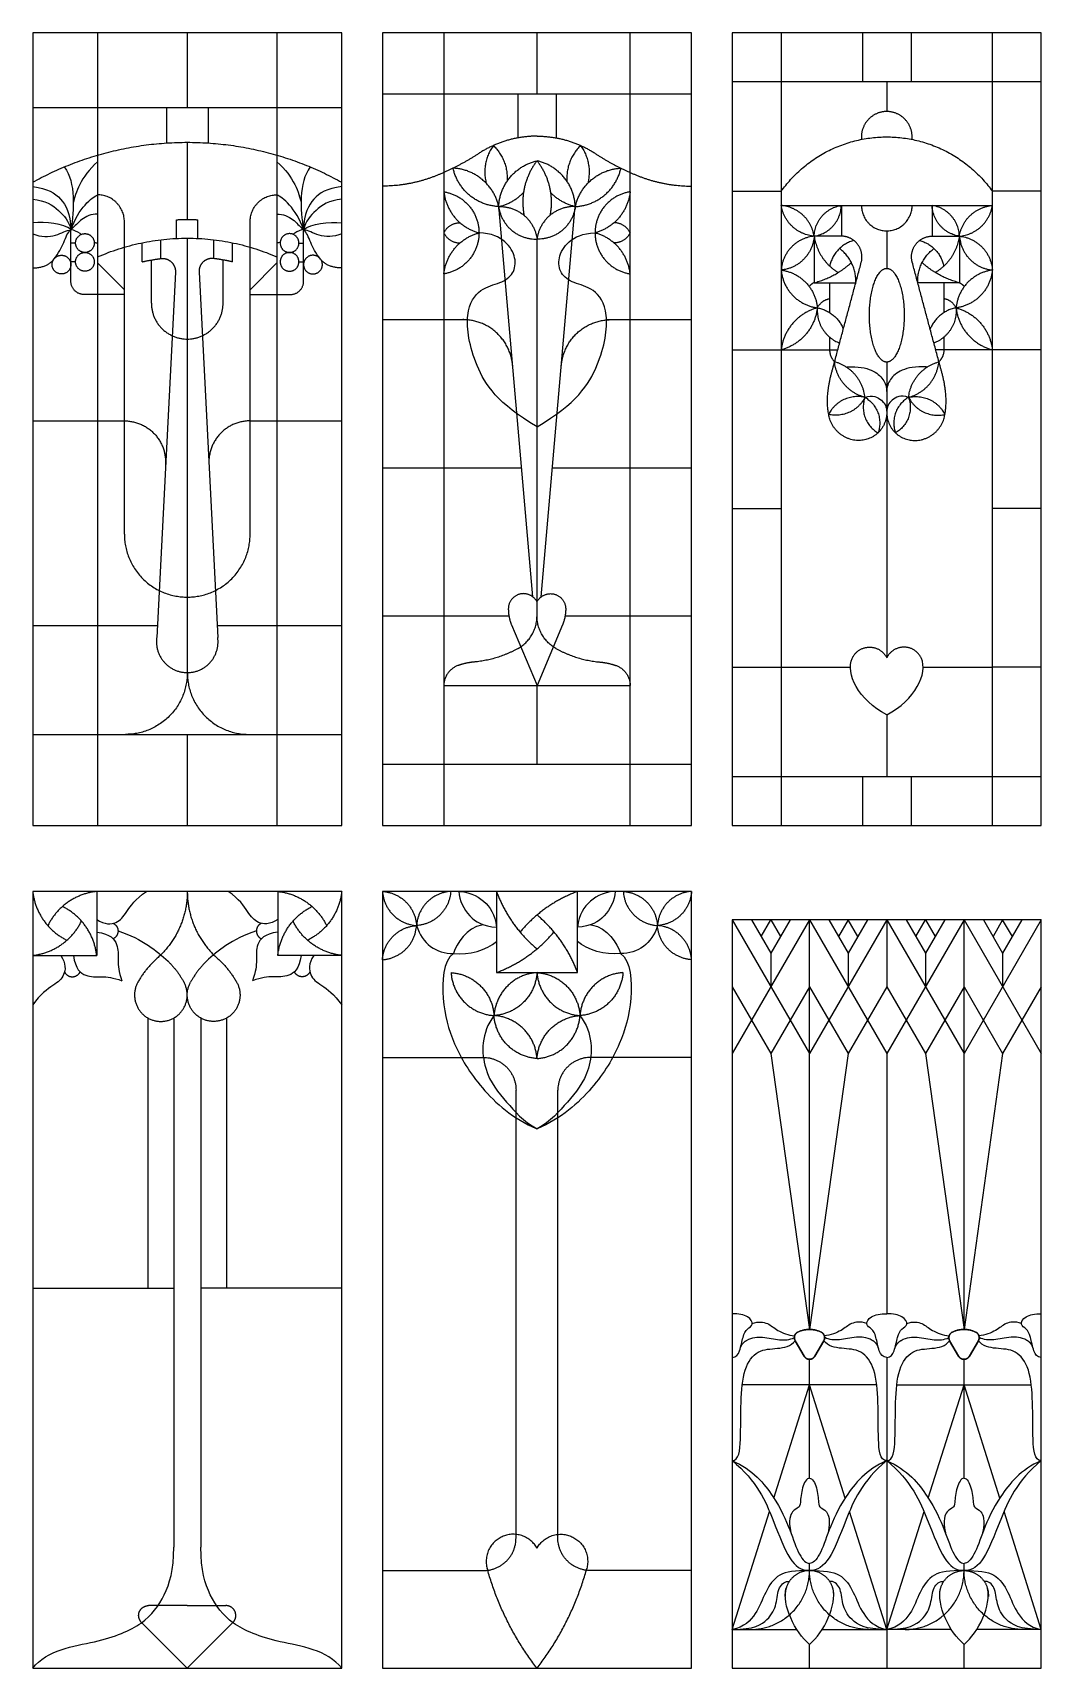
# Model space of a CAD drawing. Header units: millimetres. Extents: x -155 to 174, y -195 to 151.
# Drawn here: x 11.5 to 91.3, y -77.9 to 51.4 of the extents above; entities that cross this region are included whole.
import ezdxf

# ---------------------------------------------------------------- set-up
doc = ezdxf.new("R2010")
doc.units = ezdxf.units.MM
doc.header["$MEASUREMENT"] = 0
doc.layers.add('Layer 03', color=5, linetype='Continuous')

msp = doc.modelspace()

# ---------------------------------------------------------------- linework, layer by layer
at = {"layer": 'Layer 03'}
for p, q in [((44.01, 51.42), (44.01, -11.29)), ((58.75, -11.29), (58.75, 51.42)), ((91.28, 51.42), (66.82, 51.42)), ((66.82, 51.42), (66.82, -11.29)), ((70.7, 51.42), (70.7, -11.29)), ((87.41, -11.29), (87.41, 51.42)), ((91.28, -11.29), (91.28, 51.42)), ((91.28, 47.55), (66.82, 47.55)), ((63.61, 46.57), (39.15, 46.57)), ((14.48, 35.83), (14.5, 35.85)), ((14.5, 31.75), (14.5, 35.85)), ((21.62, 33.56), (21.62, 35.05)), ((25.8, 33.56), (25.8, 35.05)), ((32.91, 31.75), (32.91, 35.85)), ((32.93, 35.83), (32.91, 35.85)), ((22.77, 32.49), (21.29, 3.59)), ((24.64, 32.49), (26.12, 3.59)), ((18.73, 30.72), (15.53, 30.72)), ((28.68, 30.72), (31.88, 30.72)), ((49.36, 4.59), (51.38, -0.22)), ((53.4, 4.59), (51.38, -0.22)), ((39.15, -6.44), (63.61, -6.44)), ((66.82, -7.42), (91.28, -7.42)), ((16.54, -16.5), (16.54, -21.56)), ((30.87, -16.5), (30.87, -21.56)), ((48.17, -16.5), (48.17, -22.92)), ((54.59, -22.92), (54.59, -16.5)), ((47.11, -19.13), (46.98, -19.16)), ((55.64, -19.13), (55.78, -19.16)), ((11.48, -21.56), (16.54, -21.56)), ((35.93, -21.56), (30.87, -21.56)), ((48.17, -22.92), (54.59, -22.92)), ((49.72, -67.64), (49.72, -32.22)), ((53.03, -67.64), (53.03, -32.22)), ((78.26, -55.54), (67.62, -55.54)), ((79.84, -55.54), (90.49, -55.54))]:
    msp.add_line(p, q, dxfattribs=at)
for points in [[(11.48, -11.29), (35.93, -11.29), (35.93, 51.42), (11.48, 51.42)], [(39.15, -11.29), (63.61, -11.29), (63.61, 51.42), (39.15, 51.42)], [(11.48, -77.95), (35.93, -77.95), (35.93, -16.5), (11.48, -16.5)], [(39.15, -77.95), (63.61, -77.95), (63.61, -16.5), (39.15, -16.5)], [(66.82, -77.95), (91.28, -77.95), (91.28, -18.74), (66.82, -18.74)]]:
    msp.add_lwpolyline(points, close=True, dxfattribs=at)
for points in [[(16.61, 51.42), (16.61, -11.29)], [(23.71, 51.42), (23.71, 45.5)], [(30.8, 51.42), (30.8, -11.29)], [(51.38, 46.57), (51.38, 51.42)], [(77.13, 51.42), (77.13, 47.55)], [(80.98, 51.42), (80.98, 47.55)], [(79.05, 47.55), (79.05, 45.19)], [(11.48, 45.5), (35.93, 45.5)], [(22.06, 45.5), (22.06, 42.71)], [(25.35, 45.5), (25.35, 42.71)], [(49.87, 46.57), (49.87, 43.1)], [(52.89, 46.57), (52.89, 43.1)], [(23.71, 42.76), (23.71, 36.65)], [(66.82, 38.88), (70.7, 38.88)], [(91.28, 38.88), (87.41, 38.88)], [(70.7, 37.76), (87.41, 37.76)], [(75.46, 37.76), (75.46, 35.33)], [(82.64, 37.76), (82.64, 35.33)], [(18.73, 11.75), (18.73, 36.58)], [(22.86, 35.15), (22.86, 36.63)], [(24.55, 35.15), (24.55, 36.63)], [(28.68, 11.75), (28.68, 36.58)], [(51.05, 6.79), (48.38, 37.41)], [(51.7, 6.79), (54.38, 37.41)], [(23.71, 35.17), (23.71, 0.81)], [(51.38, 5.29), (51.38, 35.1)], [(75.46, 35.33), (73.31, 35.33), (73.31, 31.65), (76.6, 31.65)], [(79.05, 35.75), (79.05, 32.78)], [(82.64, 35.33), (84.8, 35.33), (84.8, 31.65), (81.51, 31.65)], [(14.87, 34.79), (14.5, 34.79)], [(20.13, 33.3), (20.13, 34.81)], [(27.28, 33.3), (27.28, 34.81)], [(32.54, 34.79), (32.91, 34.79)], [(14.87, 33.3), (14.5, 33.3)], [(16.61, 33.22), (18.73, 31.09)], [(20.87, 30.03), (20.87, 33.45)], [(26.54, 30.03), (26.54, 33.45)], [(30.8, 33.22), (28.68, 31.09)], [(32.54, 33.3), (32.91, 33.3)], [(74.53, 31.65), (74.53, 29.28)], [(83.57, 31.65), (83.57, 29.28)], [(39.15, 28.73), (45.87, 28.73)], [(56.88, 28.73), (63.61, 28.73)], [(74.53, 27.34), (74.53, 26.34)], [(83.57, 27.34), (83.57, 26.34)], [(66.82, 26.34), (70.7, 26.34)], [(70.7, 26.34), (75.18, 26.34)], [(87.41, 26.34), (82.93, 26.34)], [(91.28, 26.34), (87.41, 26.34)], [(79.05, 25.37), (79.05, 1.98)], [(11.48, 20.72), (18.73, 20.72)], [(28.68, 20.72), (35.93, 20.72)], [(39.15, 17.01), (50.16, 17.01)], [(52.6, 17.01), (63.61, 17.01)], [(66.82, 13.79), (70.7, 13.79)], [(91.28, 13.79), (87.41, 13.79)], [(39.15, 5.29), (49.16, 5.29)], [(53.6, 5.29), (63.61, 5.29)], [(11.48, 4.53), (21.34, 4.53)], [(26.07, 4.53), (35.93, 4.53)], [(66.82, 1.25), (70.7, 1.25)], [(70.7, 1.25), (76.17, 1.25)], [(81.93, 1.25), (87.41, 1.25)], [(91.28, 1.25), (87.41, 1.25)], [(44.01, -0.22), (58.75, -0.22)], [(51.38, -6.44), (51.38, -0.22)], [(79.05, -2.53), (79.05, -7.42)], [(11.48, -4.08), (35.93, -4.08)], [(23.71, -4.08), (23.71, -11.29)], [(77.13, -7.42), (77.13, -11.29)], [(80.98, -7.42), (80.98, -11.29)], [(66.82, -11.29), (91.28, -11.29)], [(66.82, -18.74), (72.94, -29.33)], [(72.94, -18.74), (66.82, -29.33)], [(68.35, -18.74), (69.88, -21.39)], [(69.12, -20.06), (69.88, -18.74), (70.65, -20.06)], [(71.41, -18.74), (69.88, -21.39)], [(72.94, -51.15), (72.94, -18.74)], [(72.94, -18.74), (79.05, -29.33)], [(79.05, -18.74), (72.94, -29.33)], [(74.47, -18.74), (76, -21.39)], [(76.76, -20.06), (76, -18.74), (75.23, -20.06)], [(77.52, -18.74), (76, -21.39)], [(79.05, -18.74), (79.05, -24.04)], [(79.05, -18.74), (85.17, -29.33)], [(85.17, -18.74), (79.05, -29.33)], [(80.58, -18.74), (82.11, -21.39)], [(81.35, -20.06), (82.11, -18.74), (82.87, -20.06)], [(83.64, -18.74), (82.11, -21.39)], [(85.17, -18.74), (91.28, -29.33)], [(91.28, -18.74), (85.17, -29.33)], [(85.17, -51.15), (85.17, -18.74)], [(86.7, -18.74), (88.22, -21.39)], [(88.99, -20.06), (88.22, -18.74), (87.46, -20.06)], [(89.75, -18.74), (88.22, -21.39)], [(69.88, -21.39), (69.88, -24.04)], [(76, -21.39), (76, -24.04)], [(82.11, -21.39), (82.11, -24.04)], [(88.22, -21.39), (88.22, -24.04)], [(66.82, -24.04), (69.88, -29.33)], [(72.94, -24.04), (69.88, -29.33)], [(72.94, -24.04), (76, -29.33)], [(79.05, -24.04), (76, -29.33)], [(79.05, -24.04), (82.11, -29.33)], [(85.17, -24.04), (82.11, -29.33)], [(85.17, -24.04), (88.22, -29.33)], [(91.28, -24.04), (88.22, -29.33)], [(20.6, -26.52), (20.6, -47.89)], [(22.64, -26.52), (22.64, -68.37)], [(24.78, -26.52), (24.78, -68.37)], [(26.81, -26.52), (26.81, -47.89)], [(39.15, -29.63), (47.14, -29.63)], [(63.61, -29.63), (55.62, -29.63)], [(69.88, -29.33), (72.94, -51.15)], [(76, -29.33), (72.94, -51.15)], [(79.05, -29.33), (79.05, -49.9)], [(82.11, -29.33), (85.17, -51.15)], [(88.22, -29.33), (85.17, -51.15)], [(11.48, -47.89), (22.64, -47.89)], [(35.93, -47.89), (24.78, -47.89)], [(71.81, -52.04), (72.52, -53.26)], [(72.52, -53.26), (71.81, -52.04)], [(73.36, -53.26), (74.07, -52.04)], [(74.07, -52.04), (73.36, -53.26)], [(84.03, -52.04), (84.74, -53.26)], [(84.74, -53.26), (84.03, -52.04)], [(85.59, -53.26), (86.3, -52.04)], [(86.3, -52.04), (85.59, -53.26)], [(72.94, -62.91), (72.94, -53.51)], [(79.05, -53.36), (79.05, -77.95)], [(85.17, -62.91), (85.17, -53.51)], [(70.11, -64.48), (72.94, -55.54)], [(75.76, -64.48), (72.94, -55.54)], [(82.34, -64.48), (85.17, -55.54)], [(87.99, -64.48), (85.17, -55.54)], [(66.82, -74.88), (69.77, -65.55)], [(79.05, -74.88), (76.1, -65.55)], [(79.05, -74.88), (82, -65.55)], [(91.28, -74.88), (88.33, -65.55)], [(72.94, -70.22), (72.94, -69.65)], [(85.17, -70.22), (85.17, -69.65)], [(39.15, -70.22), (47.14, -70.22)], [(63.61, -70.22), (55.62, -70.22)], [(23.71, -72.99), (20.65, -72.99)], [(23.71, -72.99), (26.76, -72.99)], [(23.71, -77.95), (20.09, -74.34)], [(23.71, -77.95), (27.32, -74.34)], [(66.82, -74.88), (71.94, -74.88)], [(73.94, -74.88), (79.05, -74.88)], [(84.16, -74.88), (79.05, -74.88)], [(91.28, -74.88), (86.17, -74.88)], [(72.94, -77.95), (72.94, -76.06)], [(85.17, -77.95), (85.17, -76.06)]]:
    msp.add_lwpolyline(points, dxfattribs=at)
for points, weights, knots in [([(81.05, 42.99), (81.14, 43.87), (80.54, 44.53), (79.94, 45.19), (79.05, 45.19), (78.16, 45.19), (77.57, 44.53), (76.97, 43.87), (77.06, 42.99)], [1, 0.914241531733, 1, 0.914241531733, 1, 0.914241531733, 1, 0.914241531733, 1], [14.860959, 14.860959, 14.860959, 17.547891, 17.547891, 20.234823, 20.234823, 22.921756, 22.921756, 25.608688, 25.608688, 25.608688]), ([(70.7, 38.88), (73.77, 43.18), (79.05, 43.18), (84.34, 43.18), (87.41, 38.88)], [1, 0.889081056362, 1, 0.889081056362, 1], [0, 0, 0, 15.671814, 15.671814, 31.343629, 31.343629, 31.343629]), ([(44.01, 38.84), (46.79, 38.41), (46.79, 35.59), (46.79, 32.78), (44.01, 32.35)], [1, 0.759665399238, 1, 0.759665399238, 1], [0, 0, 0, 7.47737, 7.47737, 14.95474, 14.95474, 14.95474]), ([(58.75, 38.84), (55.97, 38.41), (55.97, 35.59), (55.97, 32.78), (58.75, 32.35)], [1, 0.759665399238, 1, 0.759665399238, 1], [0, 0, 0, 7.47737, 7.47737, 14.95474, 14.95474, 14.95474]), ([(77.05, 37.76), (77.05, 35.75), (79.05, 35.75), (81.06, 35.75), (81.06, 37.76)], [1, 0.707106781187, 1, 0.707106781187, 1], [10.117412, 10.117412, 10.117412, 15.176118, 15.176118, 20.234823, 20.234823, 20.234823]), ([(16.35, 34.79), (16.35, 35.53), (15.61, 35.53), (14.87, 35.53), (14.87, 34.79), (14.87, 34.04), (15.61, 34.04), (16.35, 34.04), (16.35, 34.79)], [1, 0.707106781187, 1, 0.707106781187, 1, 0.707106781187, 1, 0.707106781187, 1], [0, 0, 0, 1.872399, 1.872399, 3.744797, 3.744797, 5.617196, 5.617196, 7.489595, 7.489595, 7.489595]), ([(31.06, 34.79), (31.06, 35.53), (31.8, 35.53), (32.54, 35.53), (32.54, 34.79), (32.54, 34.04), (31.8, 34.04), (31.06, 34.04), (31.06, 34.79)], [1, 0.707106781187, 1, 0.707106781187, 1, 0.707106781187, 1, 0.707106781187, 1], [0, 0, 0, 1.872399, 1.872399, 3.744797, 3.744797, 5.617196, 5.617196, 7.489595, 7.489595, 7.489595]), ([(77.04, 33.27), (77.24, 34.05), (76.75, 34.69), (76.26, 35.33), (75.46, 35.33)], [1, 0.896847989637, 1, 0.896847989637, 1], [15.765607, 15.765607, 15.765607, 18.165104, 18.165104, 20.5646, 20.5646, 20.5646]), ([(81.07, 33.27), (80.86, 34.05), (81.35, 34.69), (81.84, 35.33), (82.64, 35.33)], [1, 0.896847989637, 1, 0.896847989637, 1], [15.765607, 15.765607, 15.765607, 18.165104, 18.165104, 20.5646, 20.5646, 20.5646]), ([(14.5, 33.08), (14.5, 33.82), (13.76, 33.82), (13.01, 33.82), (13.01, 33.08), (13.01, 32.34), (13.76, 32.34), (14.5, 32.34), (14.5, 33.08)], [1, 0.707106781187, 1, 0.707106781187, 1, 0.707106781187, 1, 0.707106781187, 1], [0, 0, 0, 1.872399, 1.872399, 3.744797, 3.744797, 5.617196, 5.617196, 7.489595, 7.489595, 7.489595]), ([(16.35, 33.3), (16.35, 34.04), (15.61, 34.04), (14.87, 34.04), (14.87, 33.3), (14.87, 32.56), (15.61, 32.56), (16.35, 32.56), (16.35, 33.3)], [1, 0.707106781187, 1, 0.707106781187, 1, 0.707106781187, 1, 0.707106781187, 1], [0, 0, 0, 1.872399, 1.872399, 3.744797, 3.744797, 5.617196, 5.617196, 7.489595, 7.489595, 7.489595]), ([(31.06, 33.3), (31.06, 34.04), (31.8, 34.04), (32.54, 34.04), (32.54, 33.3), (32.54, 32.56), (31.8, 32.56), (31.06, 32.56), (31.06, 33.3)], [1, 0.707106781187, 1, 0.707106781187, 1, 0.707106781187, 1, 0.707106781187, 1], [0, 0, 0, 1.872399, 1.872399, 3.744797, 3.744797, 5.617196, 5.617196, 7.489595, 7.489595, 7.489595]), ([(32.91, 33.08), (32.91, 33.82), (33.65, 33.82), (34.4, 33.82), (34.4, 33.08), (34.4, 32.34), (33.65, 32.34), (32.91, 32.34), (32.91, 33.08)], [1, 0.707106781187, 1, 0.707106781187, 1, 0.707106781187, 1, 0.707106781187, 1], [0, 0, 0, 1.872399, 1.872399, 3.744797, 3.744797, 5.617196, 5.617196, 7.489595, 7.489595, 7.489595]), ([(21.62, 33.56), (22.09, 33.62), (22.44, 33.3), (22.79, 32.97), (22.77, 32.49)], [1, 0.905693584038, 1, 0.905693584038, 1], [0, 0, 0, 1.44038, 1.44038, 2.880761, 2.880761, 2.880761]), ([(25.8, 33.56), (25.32, 33.62), (24.97, 33.3), (24.62, 32.97), (24.64, 32.49)], [1, 0.905693584038, 1, 0.905693584038, 1], [0, 0, 0, 1.44038, 1.44038, 2.880761, 2.880761, 2.880761]), ([(79.05, 21.38), (79.05, 19.45), (77.14, 19.19), (75.23, 18.92), (74.56, 20.8), (74.1, 22.35), (74.69, 24.51), (75.86, 28.89), (77.04, 33.27)], [1, 0.753778424777, 1, 0.753778424777, 1, 0.964354941052, 1, 1, 1], [0, 0, 0, 5.098163, 5.098163, 10.196326, 10.196326, 16.256484, 16.256484, 30.824998, 30.824998, 30.824998]), ([(79.05, 25.37), (80.43, 25.37), (80.43, 29.08), (80.43, 32.78), (79.05, 32.78), (77.68, 32.78), (77.68, 29.08), (77.68, 25.37), (79.05, 25.37)], [1, 0.707106781187, 1, 0.707106781187, 1, 0.707106781187, 1, 0.707106781187, 1], [0, 0, 0, 1.570796, 1.570796, 3.141593, 3.141593, 4.712389, 4.712389, 6.283185, 6.283185, 6.283185]), ([(79.05, 21.38), (79.05, 19.45), (80.96, 19.19), (82.88, 18.92), (83.55, 20.8), (84.01, 22.35), (83.42, 24.51), (82.24, 28.89), (81.07, 33.27)], [1, 0.753778424777, 1, 0.753778424777, 1, 0.964354941052, 1, 1, 1], [0, 0, 0, 5.098163, 5.098163, 10.196326, 10.196326, 16.256484, 16.256484, 30.824998, 30.824998, 30.824998]), ([(20.87, 30.03), (20.87, 27.19), (23.71, 27.19), (26.54, 27.19), (26.54, 30.03)], [1, 0.707106812681, 1, 0.707106812681, 1], [14.294457, 14.294457, 14.294457, 21.441684, 21.441684, 28.588912, 28.588912, 28.588912]), ([(18.73, 20.72), (20.13, 20.72), (21.1, 19.7), (22.06, 18.68), (21.99, 17.28)], [1, 0.918916459102, 1, 0.918916459102, 1], [0, 0, 0, 4.24981, 4.24981, 8.49962, 8.49962, 8.49962]), ([(28.68, 20.72), (27.28, 20.72), (26.31, 19.7), (25.35, 18.68), (25.42, 17.28)], [1, 0.918916459102, 1, 0.918916459102, 1], [0, 0, 0, 4.24981, 4.24981, 8.49962, 8.49962, 8.49962]), ([(18.73, 11.75), (18.73, 6.78), (23.71, 6.78), (28.68, 6.78), (28.68, 11.75)], [1, 0.707106775566, 1, 0.707106775566, 1], [25.082522, 25.082522, 25.082522, 37.623784, 37.623784, 50.165045, 50.165045, 50.165045]), ([(51.38, 6.4), (50.95, 7.24), (50.03, 7.02), (49.11, 6.79), (49.11, 5.85)], [1, 0.784952577421, 1, 0.784952577421, 1], [10.610374, 10.610374, 10.610374, 13.185378, 13.185378, 15.760382, 15.760382, 15.760382]), ([(51.38, 6.4), (51.81, 7.24), (52.73, 7.02), (53.65, 6.79), (53.65, 5.85)], [1, 0.784952577421, 1, 0.784952577421, 1], [10.610374, 10.610374, 10.610374, 13.185378, 13.185378, 15.760382, 15.760382, 15.760382]), ([(21.29, 3.59), (21.14, 2.49), (21.87, 1.65), (22.59, 0.81), (23.71, 0.81), (24.82, 0.81), (25.55, 1.65), (26.27, 2.49), (26.12, 3.59)], [1, 0.9098870008, 1, 0.9098870008, 1, 0.9098870008, 1, 0.9098870008, 1], [11.745299, 11.745299, 11.745299, 15.093544, 15.093544, 18.441788, 18.441788, 21.790033, 21.790033, 25.138278, 25.138278, 25.138278]), ([(76.31, 1.93), (76.71, 2.81), (77.67, 2.82), (78.63, 2.84), (79.05, 1.98)], [1, 0.845131300621, 1, 0.845131300621, 1], [12.521393, 12.521393, 12.521393, 15.270356, 15.270356, 18.019319, 18.019319, 18.019319]), ([(81.79, 1.93), (81.4, 2.81), (80.44, 2.82), (79.48, 2.84), (79.05, 1.98)], [1, 0.845131300621, 1, 0.845131300621, 1], [12.521393, 12.521393, 12.521393, 15.270356, 15.270356, 18.019319, 18.019319, 18.019319]), ([(17.84, -19.02), (18.23, -19.2), (18.23, -19.63), (18.23, -20.06), (17.84, -20.25)], [1, 0.843836228902, 1, 0.843836228902, 1], [0, 0, 0, 0.760043, 0.760043, 1.520085, 1.520085, 1.520085]), ([(29.57, -19.02), (29.18, -19.2), (29.18, -19.63), (29.18, -20.06), (29.57, -20.25)], [1, 0.843836228902, 1, 0.843836228902, 1], [0, 0, 0, 0.760043, 0.760043, 1.520085, 1.520085, 1.520085]), ([(14, -22.86), (14.18, -23.25), (14.61, -23.25), (15.04, -23.25), (15.23, -22.86)], [1, 0.843836228902, 1, 0.843836228902, 1], [0, 0, 0, 0.760043, 0.760043, 1.520085, 1.520085, 1.520085]), ([(33.41, -22.86), (33.23, -23.25), (32.8, -23.25), (32.37, -23.25), (32.18, -22.86)], [1, 0.843836228902, 1, 0.843836228902, 1], [0, 0, 0, 0.760043, 0.760043, 1.520085, 1.520085, 1.520085]), ([(19.8, -23.67), (19.22, -24.71), (19.82, -25.75), (20.42, -26.78), (21.61, -26.78), (22.8, -26.79), (23.41, -25.76), (24.02, -24.74), (23.45, -23.69)], [1, 0.86786919068, 1, 0.86786919068, 1, 0.86786919068, 1, 0.86786919068, 1], [5.432469, 5.432469, 5.432469, 7.581852, 7.581852, 9.731234, 9.731234, 11.880616, 11.880616, 14.029998, 14.029998, 14.029998]), ([(27.61, -23.67), (28.2, -24.71), (27.6, -25.75), (27, -26.78), (25.8, -26.78), (24.61, -26.79), (24, -25.76), (23.39, -24.74), (23.96, -23.69)], [1, 0.86786919068, 1, 0.86786919068, 1, 0.86786919068, 1, 0.86786919068, 1], [5.432469, 5.432469, 5.432469, 7.581852, 7.581852, 9.731234, 9.731234, 11.880616, 11.880616, 14.029998, 14.029998, 14.029998]), ([(72.02, -51.35), (71.83, -51.44), (71.76, -51.65), (71.7, -51.85), (71.81, -52.04)], [1, 0.915521693445, 1, 0.915521693445, 1], [-0.8279869, -0.8279869, -0.8279869, -0.4139934, -0.4139934, 0, 0, 0]), ([(71.81, -52.04), (71.7, -51.85), (71.76, -51.65), (71.83, -51.44), (72.02, -51.35)], [1, 0.915521693445, 1, 0.915521693445, 1], [0, 0, 0, 0.4139934, 0.4139934, 0.8279869, 0.8279869, 0.8279869]), ([(74.07, -52.04), (74.18, -51.85), (74.11, -51.65), (74.05, -51.44), (73.85, -51.35)], [1, 0.915521693445, 1, 0.915521693445, 1], [0, 0, 0, 0.4139934, 0.4139934, 0.8279869, 0.8279869, 0.8279869]), ([(73.85, -51.35), (74.05, -51.44), (74.11, -51.65), (74.18, -51.85), (74.07, -52.04)], [1, 0.915521693445, 1, 0.915521693445, 1], [-0.8279869, -0.8279869, -0.8279869, -0.4139934, -0.4139934, 0, 0, 0]), ([(84.25, -51.35), (84.06, -51.44), (83.99, -51.65), (83.93, -51.85), (84.03, -52.04)], [1, 0.915521693445, 1, 0.915521693445, 1], [-0.8279869, -0.8279869, -0.8279869, -0.4139934, -0.4139934, 0, 0, 0]), ([(84.03, -52.04), (83.93, -51.85), (83.99, -51.65), (84.06, -51.44), (84.25, -51.35)], [1, 0.915521693445, 1, 0.915521693445, 1], [0, 0, 0, 0.4139934, 0.4139934, 0.8279869, 0.8279869, 0.8279869]), ([(86.3, -52.04), (86.41, -51.85), (86.34, -51.65), (86.28, -51.44), (86.08, -51.35)], [1, 0.915521693445, 1, 0.915521693445, 1], [0, 0, 0, 0.4139934, 0.4139934, 0.8279869, 0.8279869, 0.8279869]), ([(86.08, -51.35), (86.28, -51.44), (86.34, -51.65), (86.41, -51.85), (86.3, -52.04)], [1, 0.915521693445, 1, 0.915521693445, 1], [-0.8279869, -0.8279869, -0.8279869, -0.4139934, -0.4139934, 0, 0, 0]), ([(72.52, -53.26), (72.66, -53.51), (72.94, -53.51), (73.22, -53.51), (73.36, -53.26)], [1, 0.866025403784, 1, 0.866025403784, 1], [0, 0, 0, 0.523599, 0.523599, 1.047198, 1.047198, 1.047198]), ([(73.36, -53.26), (73.22, -53.51), (72.94, -53.51), (72.66, -53.51), (72.52, -53.26)], [1, 0.866025403784, 1, 0.866025403784, 1], [0, 0, 0, 0.523599, 0.523599, 1.047198, 1.047198, 1.047198]), ([(84.74, -53.26), (84.88, -53.51), (85.17, -53.51), (85.45, -53.51), (85.59, -53.26)], [1, 0.866025403784, 1, 0.866025403784, 1], [0, 0, 0, 0.523599, 0.523599, 1.047198, 1.047198, 1.047198]), ([(85.59, -53.26), (85.45, -53.51), (85.17, -53.51), (84.88, -53.51), (84.74, -53.26)], [1, 0.866025403784, 1, 0.866025403784, 1], [0, 0, 0, 0.523599, 0.523599, 1.047198, 1.047198, 1.047198]), ([(51.38, -68.45), (50.42, -66.72), (48.62, -67.54), (46.81, -68.36), (47.49, -70.22)], [1, 0.73375477506, 1, 0.73375477506, 1], [16.821976, 16.821976, 16.821976, 19.991109, 19.991109, 23.160242, 23.160242, 23.160242]), ([(51.38, -68.45), (52.34, -66.72), (54.14, -67.54), (55.94, -68.36), (55.26, -70.22)], [1, 0.73375477506, 1, 0.73375477506, 1], [16.821976, 16.821976, 16.821976, 19.991109, 19.991109, 23.160242, 23.160242, 23.160242]), ([(74.86, -72.27), (74.91, -71.44), (74.34, -70.83), (73.77, -70.22), (72.94, -70.22), (72.11, -70.22), (71.54, -70.83), (70.97, -71.44), (71.02, -72.27)], [1, 0.917673075, 1, 0.917673075, 1, 0.917673075, 1, 0.917673075, 1], [12.237016, 12.237016, 12.237016, 13.844917, 13.844917, 15.452818, 15.452818, 17.060719, 17.060719, 18.66862, 18.66862, 18.66862]), ([(83.25, -72.27), (83.19, -71.44), (83.76, -70.83), (84.33, -70.22), (85.17, -70.22), (86, -70.22), (86.57, -70.83), (87.14, -71.44), (87.09, -72.27)], [1, 0.917673075, 1, 0.917673075, 1, 0.917673075, 1, 0.917673075, 1], [12.237016, 12.237016, 12.237016, 13.844917, 13.844917, 15.452818, 15.452818, 17.060719, 17.060719, 18.66862, 18.66862, 18.66862]), ([(20.09, -74.34), (19.72, -73.96), (19.92, -73.47), (20.12, -72.99), (20.65, -72.99)], [1, 0.831469612303, 1, 0.831469612303, 1], [0, 0, 0, 0.923516, 0.923516, 1.847032, 1.847032, 1.847032]), ([(27.32, -74.34), (27.69, -73.96), (27.49, -73.47), (27.29, -72.99), (26.76, -72.99)], [1, 0.831469612303, 1, 0.831469612303, 1], [0, 0, 0, 0.923516, 0.923516, 1.847032, 1.847032, 1.847032])]:
    msp.add_rational_spline(points, weights, degree=2, knots=knots, dxfattribs=at)
for points, weights in [([(11.48, 39.6), (23.71, 46.36), (35.93, 39.6)], [1, 0.875231211598, 1]), ([(51.38, 43.24), (48.87, 43.24), (46.77, 41.87)], [1, 0.958338966561, 1]), ([(51.38, 43.24), (53.89, 43.24), (55.99, 41.87)], [1, 0.958338966561, 1]), ([(46.77, 41.87), (45.11, 40.78), (43.27, 40.06)], [1, 0.994654961858, 1]), ([(47.93, 42.5), (46.95, 41.15), (47.36, 39.53)], [1, 0.906893479171, 1]), ([(47.93, 42.5), (49.13, 41.34), (49.01, 39.67)], [1, 0.906893479171, 1]), ([(54.83, 42.5), (53.63, 41.34), (53.75, 39.67)], [1, 0.906893479171, 1]), ([(54.83, 42.5), (55.8, 41.15), (55.4, 39.53)], [1, 0.906893479171, 1]), ([(55.99, 41.87), (57.64, 40.78), (59.49, 40.06)], [1, 0.994654961858, 1]), ([(48.35, 37.67), (47.71, 40.57), (44.74, 40.71)], [1, 0.793988822157, 1]), ([(48.35, 37.67), (45.38, 37.81), (44.74, 40.71)], [1, 0.793988822157, 1]), ([(48.35, 37.67), (48.48, 40.64), (51.38, 41.29)], [1, 0.793988822157, 1]), ([(51.38, 41.29), (49.88, 39.37), (50.36, 36.97)], [1, 0.908734930894, 1]), ([(51.38, 41.29), (52.88, 39.37), (52.4, 36.97)], [1, 0.908734930894, 1]), ([(54.41, 37.67), (54.28, 40.64), (51.38, 41.29)], [1, 0.793988822157, 1]), ([(54.41, 37.67), (57.37, 37.81), (58.02, 40.71)], [1, 0.793988822157, 1]), ([(54.41, 37.67), (55.05, 40.57), (58.02, 40.71)], [1, 0.793988822157, 1]), ([(43.27, 40.06), (41.28, 39.29), (39.15, 39.29)], [1, 0.98270954765, 1]), ([(44.01, 38.84), (44.29, 36.27), (46.79, 35.59)], [1, 0.825396042462, 1]), ([(58.75, 38.84), (58.47, 36.27), (55.97, 35.59)], [1, 0.825396042462, 1]), ([(59.49, 40.06), (61.47, 39.29), (63.61, 39.29)], [1, 0.98270954765, 1]), ([(18.73, 36.58), (18.63, 38.6), (16.61, 38.6)], [1, 0.724226588001, 1]), ([(28.68, 36.58), (28.78, 38.6), (30.8, 38.6)], [1, 0.724226588001, 1]), ([(48.35, 37.67), (49.5, 37.93), (50.31, 38.78)], [1, 0.957060458586, 1]), ([(48.35, 37.67), (48.7, 35.02), (51.38, 35.1)], [1, 0.740826364845, 1]), ([(48.35, 37.67), (51.03, 37.76), (51.38, 35.1)], [1, 0.740826364845, 1]), ([(54.41, 37.67), (51.73, 37.76), (51.38, 35.1)], [1, 0.740826364845, 1]), ([(54.41, 37.67), (54.06, 35.02), (51.38, 35.1)], [1, 0.740826364845, 1]), ([(54.41, 37.67), (53.26, 37.93), (52.45, 38.78)], [1, 0.957060458586, 1]), ([(73.31, 35.33), (72.95, 37.56), (70.7, 37.76)], [1, 0.787220034015, 1]), ([(73.31, 35.33), (71.05, 35.52), (70.7, 37.76)], [1, 0.787220034015, 1]), ([(73.31, 35.33), (75.39, 35.65), (75.46, 37.76)], [1, 0.769195546174, 1]), ([(73.31, 35.33), (73.37, 37.44), (75.46, 37.76)], [1, 0.769195546174, 1]), ([(84.8, 35.33), (84.73, 37.44), (82.64, 37.76)], [1, 0.769195546174, 1]), ([(84.8, 35.33), (82.71, 35.65), (82.64, 37.76)], [1, 0.769195546174, 1]), ([(84.8, 35.33), (87.06, 35.52), (87.41, 37.76)], [1, 0.787220034015, 1]), ([(84.8, 35.33), (85.15, 37.56), (87.41, 37.76)], [1, 0.787220034015, 1]), ([(18.73, 36.37), (18.74, 36.47), (18.73, 36.58)], [1, 0.998798371235, 1]), ([(22.86, 36.63), (23.71, 36.67), (24.55, 36.63)], [1, 0.999035750855, 1]), ([(44.01, 35.59), (44.39, 36.41), (45.3, 36.39)], [1, 0.836586377145, 1]), ([(58.75, 35.59), (58.36, 36.41), (57.46, 36.39)], [1, 0.836586377145, 1]), ([(16.61, 33.69), (23.71, 36.79), (30.8, 33.69)], [1, 0.916026673976, 1]), ([(44.01, 32.35), (44.29, 34.92), (46.79, 35.59)], [1, 0.825396042462, 1]), ([(44.01, 35.59), (44.39, 34.78), (45.3, 34.8)], [1, 0.836586377145, 1]), ([(58.75, 32.35), (58.47, 34.92), (55.97, 35.59)], [1, 0.825396042462, 1]), ([(58.75, 35.59), (58.36, 34.78), (57.46, 34.8)], [1, 0.836586377145, 1]), ([(73.31, 35.33), (73.13, 32.89), (70.7, 32.65)], [1, 0.764744215743, 1]), ([(73.31, 35.33), (70.87, 35.09), (70.7, 32.65)], [1, 0.764744215743, 1]), ([(73.31, 35.33), (73.58, 33.43), (75.22, 32.45)], [1, 0.902857815648, 1]), ([(76.45, 34.99), (74.87, 34.56), (74.54, 32.96)], [1, 0.853286888045, 1]), ([(81.66, 34.99), (83.23, 34.56), (83.57, 32.96)], [1, 0.853286888045, 1]), ([(84.8, 35.33), (84.53, 33.43), (82.89, 32.45)], [1, 0.902857815648, 1]), ([(84.8, 35.33), (87.23, 35.09), (87.41, 32.65)], [1, 0.764744215743, 1]), ([(84.8, 35.33), (84.98, 32.89), (87.41, 32.65)], [1, 0.764744215743, 1]), ([(76.6, 31.65), (76.68, 33.34), (75.31, 34.35)], [1, 0.881686659206, 1]), ([(81.51, 31.65), (81.43, 33.34), (82.79, 34.35)], [1, 0.881686659206, 1]), ([(20.13, 33.3), (20.87, 33.46), (21.62, 33.56)], [1, 0.998915858411, 1]), ([(27.28, 33.3), (26.55, 33.46), (25.8, 33.56)], [1, 0.998915858411, 1]), ([(70.7, 32.65), (70.93, 30.01), (73.56, 29.66)], [1, 0.781359395159, 1]), ([(70.7, 32.65), (73.33, 32.3), (73.56, 29.66)], [1, 0.781359395159, 1]), ([(73.31, 31.65), (74.98, 32.07), (76.25, 33.24)], [1, 0.968628522321, 1]), ([(84.8, 31.65), (83.12, 32.07), (81.85, 33.24)], [1, 0.968628522321, 1]), ([(87.41, 32.65), (84.78, 32.3), (84.54, 29.66)], [1, 0.781359395159, 1]), ([(87.41, 32.65), (87.17, 30.01), (84.54, 29.66)], [1, 0.781359395159, 1]), ([(15.53, 30.72), (14.5, 30.72), (14.5, 31.75)], [1, 0.707106781187, 1]), ([(31.88, 30.72), (32.91, 30.72), (32.91, 31.75)], [1, 0.707106781187, 1]), ([(49.45, 25.11), (49.13, 28.73), (45.5, 28.73)], [1, 0.737277326396, 1]), ([(53.31, 25.11), (53.62, 28.73), (57.26, 28.73)], [1, 0.737277326396, 1]), ([(73.56, 29.66), (71, 28.97), (70.7, 26.34)], [1, 0.825891912814, 1]), ([(73.56, 29.66), (73.26, 27.02), (70.7, 26.34)], [1, 0.825891912814, 1]), ([(73.56, 29.66), (73.41, 27.61), (75.32, 26.88)], [1, 0.802158472407, 1]), ([(73.56, 29.66), (75.05, 29.39), (75.62, 27.99)], [1, 0.877121425945, 1]), ([(84.54, 29.66), (83.06, 29.39), (82.49, 27.99)], [1, 0.877121425945, 1]), ([(84.54, 29.66), (84.7, 27.61), (82.79, 26.88)], [1, 0.802158472407, 1]), ([(84.54, 29.66), (84.84, 27.02), (87.41, 26.34)], [1, 0.825891912814, 1]), ([(84.54, 29.66), (87.11, 28.97), (87.41, 26.34)], [1, 0.825891912814, 1]), ([(74.53, 26.34), (74.53, 25.78), (74.92, 25.39)], [1, 0.925719645416, 1]), ([(83.57, 26.34), (83.57, 25.78), (83.18, 25.39)], [1, 0.925719645416, 1]), ([(77.33, 22.58), (77.09, 24.81), (74.92, 25.39)], [1, 0.82495503989, 1]), ([(77.33, 22.58), (75.16, 23.16), (74.92, 25.39)], [1, 0.82495503989, 1]), ([(80.78, 22.58), (82.94, 23.16), (83.18, 25.39)], [1, 0.82495503989, 1]), ([(80.78, 22.58), (81.02, 24.81), (83.18, 25.39)], [1, 0.82495503989, 1]), ([(77.33, 22.58), (75.36, 23.03), (74.45, 21.23)], [1, 0.789073519079, 1]), ([(77.33, 22.58), (76.42, 20.79), (74.45, 21.23)], [1, 0.789073519079, 1]), ([(77.33, 22.58), (76.67, 20.74), (78.36, 19.77)], [1, 0.766960847455, 1]), ([(77.33, 22.58), (79.02, 21.61), (78.36, 19.77)], [1, 0.766960847455, 1]), ([(80.78, 22.58), (79.09, 21.61), (79.74, 19.77)], [1, 0.766960847455, 1]), ([(80.78, 22.58), (81.44, 20.74), (79.74, 19.77)], [1, 0.766960847455, 1]), ([(80.78, 22.58), (82.74, 23.03), (83.65, 21.23)], [1, 0.789073519079, 1]), ([(80.78, 22.58), (81.69, 20.79), (83.65, 21.23)], [1, 0.789073519079, 1]), ([(49.11, 5.85), (49.11, 5.19), (49.36, 4.59)], [1, 0.982057314924, 1]), ([(49.88, 2.72), (51.38, 3.56), (51.38, 5.29)], [1, 0.86276180183, 1]), ([(52.88, 2.72), (51.38, 3.56), (51.38, 5.29)], [1, 0.86276180183, 1]), ([(53.65, 5.85), (53.65, 5.19), (53.4, 4.59)], [1, 0.982057314924, 1]), ([(49.88, 2.72), (48.28, 1.82), (46.45, 1.65)], [1, 0.978572289575, 1]), ([(52.88, 2.72), (54.48, 1.82), (56.31, 1.65)], [1, 0.978572289575, 1]), ([(45.16, 1.38), (44.01, 1), (44.01, -0.22)], [1, 0.810292222691, 1]), ([(46.45, 1.65), (45.79, 1.59), (45.16, 1.38)], [1, 0.993809128699, 1]), ([(56.31, 1.65), (56.97, 1.59), (57.6, 1.38)], [1, 0.993809128699, 1]), ([(57.6, 1.38), (58.75, 1), (58.75, -0.22)], [1, 0.810292222691, 1]), ([(23.71, 0.81), (23.71, -4.08), (18.82, -4.08)], [1, 0.70710677416, 1]), ([(23.71, 0.81), (23.71, -4.08), (28.59, -4.08)], [1, 0.70710677416, 1]), ([(11.48, -16.5), (11.77, -19.17), (14.18, -20.36)], [1, 0.877164744164, 1]), ([(16.54, -16.5), (13.87, -16.79), (12.68, -19.2)], [1, 0.877164744164, 1]), ([(23.71, -16.5), (23.71, -19.67), (21.33, -21.78)], [1, 0.912114503883, 1]), ([(23.71, -16.5), (23.71, -19.67), (26.08, -21.78)], [1, 0.912114503883, 1]), ([(30.87, -16.5), (33.55, -16.79), (34.73, -19.2)], [1, 0.877164744164, 1]), ([(35.93, -16.5), (35.64, -19.17), (33.23, -20.36)], [1, 0.877164744164, 1]), ([(39.15, -16.5), (41.69, -16.66), (41.85, -19.2)], [1, 0.75149997314, 1]), ([(39.15, -16.5), (39.32, -19.03), (41.85, -19.2)], [1, 0.75149997314, 1]), ([(44.55, -16.5), (44.39, -19.03), (41.85, -19.2)], [1, 0.75149997314, 1]), ([(44.55, -16.5), (42.02, -16.66), (41.85, -19.2)], [1, 0.75149997314, 1]), ([(48.17, -16.5), (49.17, -19.2), (51.38, -21.05)], [1, 0.966788162337, 1]), ([(54.59, -16.5), (51.89, -17.5), (50.04, -19.71)], [1, 0.966788162337, 1]), ([(58.2, -16.5), (60.74, -16.66), (60.91, -19.2)], [1, 0.75149997314, 1]), ([(58.2, -16.5), (58.37, -19.03), (60.91, -19.2)], [1, 0.75149997314, 1]), ([(63.61, -16.5), (63.44, -19.03), (60.91, -19.2)], [1, 0.75149997314, 1]), ([(63.61, -16.5), (61.07, -16.66), (60.91, -19.2)], [1, 0.75149997314, 1]), ([(16.54, -21.56), (16.24, -18.88), (13.83, -17.69)], [1, 0.877164744164, 1]), ([(30.87, -21.56), (31.17, -18.88), (33.58, -17.69)], [1, 0.877164744164, 1]), ([(11.48, -21.56), (14.15, -21.26), (15.34, -18.85)], [1, 0.877164744164, 1]), ([(35.93, -21.56), (33.26, -21.26), (32.07, -18.85)], [1, 0.877164744164, 1]), ([(39.15, -21.9), (41.69, -21.73), (41.85, -19.2)], [1, 0.75149997314, 1]), ([(39.15, -21.9), (39.32, -19.36), (41.85, -19.2)], [1, 0.75149997314, 1]), ([(54.59, -22.92), (53.59, -20.22), (51.38, -18.36)], [1, 0.966788162337, 1]), ([(63.61, -21.9), (63.44, -19.36), (60.91, -19.2)], [1, 0.75149997314, 1]), ([(63.61, -21.9), (61.07, -21.73), (60.91, -19.2)], [1, 0.75149997314, 1]), ([(48.17, -22.92), (50.87, -21.91), (52.72, -19.71)], [1, 0.966788162337, 1]), ([(21.33, -21.78), (20.41, -22.6), (19.8, -23.67)], [1, 0.986318003668, 1]), ([(26.08, -21.78), (27, -22.6), (27.61, -23.67)], [1, 0.986318003668, 1]), ([(22.19, -22.02), (22.94, -22.77), (23.45, -23.69)], [1, 0.989805556965, 1]), ([(25.22, -22.02), (24.47, -22.77), (23.96, -23.69)], [1, 0.989805556965, 1]), ([(44.58, -22.92), (44.78, -26.11), (47.98, -26.32)], [1, 0.75149997314, 1]), ([(44.58, -22.92), (47.77, -23.13), (47.98, -26.32)], [1, 0.75149997314, 1]), ([(51.38, -22.92), (51.17, -26.11), (47.98, -26.32)], [1, 0.75149997314, 1]), ([(51.38, -22.92), (48.19, -23.13), (47.98, -26.32)], [1, 0.75149997314, 1]), ([(51.38, -22.92), (54.57, -23.13), (54.78, -26.32)], [1, 0.75149997314, 1]), ([(51.38, -22.92), (51.59, -26.11), (54.78, -26.32)], [1, 0.75149997314, 1]), ([(58.18, -22.92), (54.99, -23.13), (54.78, -26.32)], [1, 0.75149997314, 1]), ([(58.18, -22.92), (57.97, -26.11), (54.78, -26.32)], [1, 0.75149997314, 1]), ([(51.38, -29.72), (51.17, -26.53), (47.98, -26.32)], [1, 0.75149997314, 1]), ([(51.38, -29.72), (48.19, -29.51), (47.98, -26.32)], [1, 0.75149997314, 1]), ([(51.38, -29.72), (54.57, -29.51), (54.78, -26.32)], [1, 0.75149997314, 1]), ([(51.38, -29.72), (51.59, -26.53), (54.78, -26.32)], [1, 0.75149997314, 1]), ([(47.14, -29.63), (49.72, -29.63), (49.72, -32.22)], [1, 0.707106781187, 1]), ([(55.62, -29.63), (53.03, -29.63), (53.03, -32.22)], [1, 0.707106781187, 1]), ([(73.85, -51.35), (72.94, -50.92), (72.02, -51.35)], [1, 0.905422940763, 1]), ([(72.02, -51.35), (72.94, -50.92), (73.85, -51.35)], [1, 0.905422940763, 1]), ([(86.08, -51.35), (85.17, -50.92), (84.25, -51.35)], [1, 0.905422940763, 1]), ([(84.25, -51.35), (85.17, -50.92), (86.08, -51.35)], [1, 0.905422940763, 1]), ([(67.47, -52.63), (67.59, -52.22), (67.96, -52.01)], [1, 0.922428897052, 1]), ([(78.4, -52.63), (78.29, -52.22), (77.91, -52.01)], [1, 0.922428897052, 1]), ([(79.7, -52.63), (79.82, -52.22), (80.19, -52.01)], [1, 0.922428897052, 1]), ([(90.63, -52.63), (90.52, -52.22), (90.14, -52.01)], [1, 0.922428897052, 1]), ([(47.14, -70.22), (49.72, -70.22), (49.72, -67.64)], [1, 0.707106781187, 1]), ([(55.62, -70.22), (53.03, -70.22), (53.03, -67.64)], [1, 0.707106781187, 1]), ([(51.38, -77.95), (48.63, -74.39), (47.44, -70.05)], [1, 0.980905435253, 1]), ([(51.38, -77.95), (54.13, -74.39), (55.32, -70.05)], [1, 0.980905435253, 1]), ([(68.28, -74.88), (72.94, -74.88), (72.94, -70.22)], [1, 0.707111680683, 1]), ([(77.6, -74.88), (72.94, -74.88), (72.94, -70.22)], [1, 0.707111680683, 1]), ([(80.51, -74.88), (85.17, -74.88), (85.17, -70.22)], [1, 0.707111680683, 1]), ([(89.83, -74.88), (85.17, -74.88), (85.17, -70.22)], [1, 0.707111680683, 1])]:
    msp.add_rational_spline(points, weights, degree=2, dxfattribs=at)
for points, degree in [([(13.98, 40.81), (14.9, 39.55), (14.75, 37.4), (14.51, 35.85)], 3), ([(16.61, 41.22), (15.25, 40.01), (14.85, 38.72), (14.69, 37.97)], 3), ([(30.8, 41.22), (32.16, 40.01), (32.56, 38.72), (32.72, 37.97)], 3), ([(33.43, 40.81), (32.51, 39.55), (32.66, 37.4), (32.9, 35.85)], 3), ([(11.48, 39.25), (12.67, 39.11), (13.8, 38.37), (14.45, 37.16), (14.51, 35.85)], 3), ([(35.93, 39.25), (34.74, 39.11), (33.61, 38.37), (32.96, 37.16), (32.9, 35.85)], 3), ([(11.48, 38.26), (12.49, 38.16), (13.63, 37.41), (14.33, 36.51), (14.51, 35.85)], 3), ([(14.51, 35.85), (15.08, 37.54), (16.19, 38.43), (16.61, 38.6)], 3), ([(32.9, 35.85), (32.33, 37.54), (31.22, 38.43), (30.8, 38.6)], 3), ([(35.93, 38.26), (34.92, 38.16), (33.79, 37.41), (33.08, 36.51), (32.9, 35.85)], 3), ([(48.38, 37.41), (48.36, 37.54), (48.35, 37.67)], 2), ([(54.38, 37.41), (54.39, 37.54), (54.41, 37.67)], 2), ([(14.51, 35.85), (13.92, 36.31), (12.5, 36.51), (11.48, 36.39)], 3), ([(16.61, 37.07), (16.12, 37.09), (15.25, 36.69), (14.85, 36.13), (14.51, 35.85)], 3), ([(30.8, 37.07), (31.29, 37.09), (32.16, 36.69), (32.56, 36.13), (32.9, 35.85)], 3), ([(32.9, 35.85), (33.49, 36.31), (34.91, 36.51), (35.93, 36.39)], 3), ([(11.48, 35.52), (12.13, 35.23), (13.42, 35.3), (14.13, 35.8), (14.49, 35.84)], 3), ([(13.16, 33.52), (13.55, 33.99), (13.96, 34.86), (14.26, 35.65), (14.48, 35.83)], 3), ([(35.93, 35.52), (35.28, 35.23), (33.99, 35.3), (33.28, 35.8), (32.92, 35.84)], 3), ([(34.25, 33.52), (33.86, 33.99), (33.45, 34.86), (33.15, 35.65), (32.93, 35.83)], 3), ([(51.38, 20.26), (48.28, 22.06), (46.25, 25.13), (45.56, 29.49), (46.89, 31.26), (48.53, 31.59), (49.58, 32.33), (49.77, 33.6), (49.01, 34.95), (47.8, 35.57), (46.79, 35.59)], 3), ([(51.38, 20.26), (54.48, 22.06), (56.51, 25.13), (57.2, 29.49), (55.87, 31.26), (54.23, 31.59), (53.18, 32.33), (52.99, 33.6), (53.75, 34.95), (54.96, 35.57), (55.97, 35.59)], 3), ([(16.35, 34.84), (16.44, 34.81), (16.52, 34.8), (16.61, 34.8)], 3), ([(31.06, 34.84), (30.97, 34.81), (30.89, 34.8), (30.8, 34.8)], 3), ([(11.48, 32.81), (12.66, 32.84), (13.16, 33.52)], 2), ([(35.93, 32.81), (34.75, 32.84), (34.25, 33.52)], 2), ([(73.31, 31.65), (73.08, 31.55), (72.91, 31.35)], 2), ([(84.8, 31.65), (85.03, 31.55), (85.19, 31.35)], 2), ([(73.56, 29.66), (73.92, 30.29), (74.53, 30.38)], 2), ([(84.54, 29.66), (84.19, 30.29), (83.57, 30.38)], 2), ([(77.33, 22.58), (77.93, 22.83), (78.76, 22.36), (79.05, 21.86), (79.05, 21.38)], 3), ([(80.78, 22.58), (80.18, 22.83), (79.34, 22.36), (79.05, 21.86), (79.05, 21.38)], 3), ([(79.05, -2.53), (76.8, -1.37), (75.78, 0.77), (76.31, 1.93)], 3), ([(79.05, -2.53), (81.3, -1.37), (82.32, 0.77), (81.79, 1.93)], 3), ([(16.54, -18.72), (17.18, -19.14), (18.22, -19.07), (18.84, -18.23), (19.59, -17.1), (20.47, -16.5)], 3), ([(30.87, -18.72), (30.23, -19.14), (29.19, -19.07), (28.57, -18.23), (27.82, -17.1), (26.95, -16.5)], 3), ([(45.19, -16.5), (45.9, -16.5), (47.33, -17.15), (48.05, -18.29), (48.17, -19.33)], 3), ([(45.19, -16.5), (45.22, -17.21), (45.94, -18.61), (47.12, -19.26), (48.17, -19.33)], 3), ([(57.57, -16.5), (57.54, -17.21), (56.82, -18.61), (55.64, -19.26), (54.59, -19.33)], 3), ([(57.57, -16.5), (56.86, -16.5), (55.43, -17.15), (54.71, -18.29), (54.59, -19.33)], 3), ([(41.85, -19.2), (42.28, -20.64), (43.41, -21.43), (44.77, -21.41)], 3), ([(46.98, -19.16), (45.9, -19.35), (44.98, -20.61), (44.77, -21.41)], 3), ([(55.78, -19.16), (56.86, -19.35), (57.78, -20.61), (57.99, -21.41)], 3), ([(60.91, -19.2), (60.48, -20.64), (59.35, -21.43), (57.99, -21.41)], 3), ([(16.54, -19.71), (17.63, -19.86), (18.3, -20.7), (18.19, -21.92), (18.28, -22.83), (18.54, -23.56)], 3), ([(30.87, -19.71), (29.79, -19.86), (29.11, -20.7), (29.22, -21.92), (29.13, -22.83), (28.87, -23.56)], 3), ([(44.77, -21.41), (46.01, -21.54), (47.38, -21.14), (48.17, -20.47)], 3), ([(57.99, -21.41), (56.75, -21.54), (55.37, -21.14), (54.59, -20.47)], 3), ([(13.7, -21.56), (14.12, -22.2), (14.05, -23.24), (13.21, -23.86), (12.08, -24.61), (11.48, -25.48)], 3), ([(14.7, -21.56), (14.84, -22.64), (15.68, -23.32), (16.9, -23.21), (17.82, -23.3), (18.54, -23.56)], 3), ([(32.72, -21.56), (32.57, -22.64), (31.73, -23.32), (30.51, -23.21), (29.59, -23.3), (28.87, -23.56)], 3), ([(33.71, -21.56), (33.29, -22.2), (33.36, -23.24), (34.2, -23.86), (35.33, -24.61), (35.93, -25.48)], 3), ([(44.77, -21.41), (43.93, -22.02), (43.77, -25.21), (44.67, -28.52), (46.71, -32), (49.47, -34.47), (51.38, -35.29)], 3), ([(57.99, -21.41), (58.83, -22.02), (58.99, -25.21), (58.08, -28.52), (56.05, -32), (53.29, -34.47), (51.38, -35.29)], 3), ([(47.98, -26.32), (46.93, -27.69), (47.01, -30.9), (48.98, -33.17), (50.27, -34.65), (51.38, -35.29)], 3), ([(54.78, -26.32), (55.83, -27.69), (55.75, -30.9), (53.78, -33.17), (52.49, -34.65), (51.38, -35.29)], 3), ([(66.82, -53.36), (67.14, -53.36), (67.45, -52.94), (67.66, -51.66), (67.98, -51.05), (68.57, -50.82), (68.18, -50.07), (67.33, -49.9), (66.82, -49.9)], 3), ([(79.05, -53.36), (78.74, -53.36), (78.42, -52.94), (78.21, -51.66), (77.9, -51.05), (77.31, -50.82), (77.7, -50.07), (78.55, -49.9), (79.05, -49.9)], 3), ([(79.05, -53.36), (79.37, -53.36), (79.68, -52.94), (79.89, -51.66), (80.21, -51.05), (80.8, -50.82), (80.4, -50.07), (79.55, -49.9), (79.05, -49.9)], 3), ([(91.28, -53.36), (90.96, -53.36), (90.65, -52.94), (90.44, -51.66), (90.13, -51.05), (89.54, -50.82), (89.93, -50.07), (90.78, -49.9), (91.28, -49.9)], 3), ([(68.41, -50.68), (68.9, -50.49), (69.71, -50.62), (70.3, -51.22), (71.27, -51.62), (71.76, -51.65)], 3), ([(77.47, -50.68), (76.97, -50.49), (76.17, -50.62), (75.58, -51.22), (74.6, -51.62), (74.11, -51.65)], 3), ([(80.64, -50.68), (81.13, -50.49), (81.94, -50.62), (82.52, -51.22), (83.5, -51.62), (83.99, -51.65)], 3), ([(89.7, -50.68), (89.2, -50.49), (88.4, -50.62), (87.81, -51.22), (86.83, -51.62), (86.34, -51.65)], 3), ([(66.82, -61.52), (67.36, -61.52), (67.52, -59.96), (67.48, -56.86), (67.71, -54.16), (68.8, -52.7), (70.4, -52.69), (71.47, -52.48), (71.81, -52.04)], 3), ([(79.05, -61.52), (78.51, -61.52), (78.35, -59.96), (78.4, -56.86), (78.17, -54.16), (77.08, -52.7), (75.48, -52.69), (74.41, -52.48), (74.07, -52.04)], 3), ([(79.05, -61.52), (79.59, -61.52), (79.75, -59.96), (79.71, -56.86), (79.93, -54.16), (81.03, -52.7), (82.63, -52.69), (83.7, -52.48), (84.03, -52.04)], 3), ([(91.28, -61.52), (90.74, -61.52), (90.58, -59.96), (90.63, -56.86), (90.4, -54.16), (89.3, -52.7), (87.71, -52.69), (86.64, -52.48), (86.3, -52.04)], 3), ([(66.82, -61.52), (68.46, -62.24), (70.3, -64.48), (71.46, -67.08), (72.11, -69.14), (72.69, -69.65), (72.94, -69.65)], 3), ([(66.82, -61.52), (68.8, -63.12), (70.18, -66.52), (71.36, -69.56), (72.28, -70.22), (72.94, -70.22)], 3), ([(79.05, -61.52), (77.08, -63.12), (75.7, -66.52), (74.52, -69.56), (73.59, -70.22), (72.94, -70.22)], 3), ([(79.05, -61.52), (77.42, -62.24), (75.58, -64.48), (74.42, -67.08), (73.77, -69.14), (73.19, -69.65), (72.94, -69.65)], 3), ([(79.05, -61.52), (80.69, -62.24), (82.52, -64.48), (83.68, -67.08), (84.34, -69.14), (84.92, -69.65), (85.17, -69.65)], 3), ([(79.05, -61.52), (81.02, -63.12), (82.4, -66.52), (83.59, -69.56), (84.51, -70.22), (85.17, -70.22)], 3), ([(91.28, -61.52), (89.31, -63.12), (87.93, -66.52), (86.74, -69.56), (85.82, -70.22), (85.17, -70.22)], 3), ([(91.28, -61.52), (89.65, -62.24), (87.81, -64.48), (86.65, -67.08), (85.99, -69.14), (85.41, -69.65), (85.17, -69.65)], 3), ([(72.94, -62.91), (72.7, -62.91), (72.32, -63.62), (72.21, -64.98), (72.13, -65.25), (71.6, -65.42), (71.25, -66.19), (71.46, -67.23)], 3), ([(72.94, -62.91), (73.18, -62.91), (73.56, -63.62), (73.67, -64.98), (73.74, -65.25), (74.28, -65.42), (74.62, -66.19), (74.41, -67.23)], 3), ([(85.17, -62.91), (84.93, -62.91), (84.54, -63.62), (84.43, -64.98), (84.36, -65.25), (83.83, -65.42), (83.48, -66.19), (83.69, -67.23)], 3), ([(85.17, -62.91), (85.4, -62.91), (85.79, -63.62), (85.9, -64.98), (85.97, -65.25), (86.5, -65.42), (86.85, -66.19), (86.64, -67.23)], 3), ([(11.48, -77.95), (12.62, -76.48), (16.81, -75.96), (20.37, -74.49), (21.99, -72.29), (22.64, -70.2), (22.64, -68.37)], 3), ([(35.93, -77.95), (34.79, -76.48), (30.6, -75.96), (27.04, -74.49), (25.42, -72.29), (24.78, -70.2), (24.78, -68.37)], 3), ([(72.94, -70.22), (71.78, -70.22), (70.42, -70.35), (69.41, -71.91), (68.8, -73.66), (67.76, -74.7), (66.82, -74.88)], 3), ([(66.82, -74.88), (68.55, -74.88), (69.77, -74.12), (70.38, -72.87), (70.42, -71.46), (71.04, -71.04), (71.34, -71.08)], 3), ([(72.94, -70.22), (74.1, -70.22), (75.46, -70.35), (76.47, -71.91), (77.07, -73.66), (78.11, -74.7), (79.05, -74.88)], 3), ([(79.05, -74.88), (77.32, -74.88), (76.1, -74.12), (75.49, -72.87), (75.45, -71.46), (74.84, -71.04), (74.54, -71.08)], 3), ([(85.17, -70.22), (84, -70.22), (82.65, -70.35), (81.63, -71.91), (81.03, -73.66), (79.99, -74.7), (79.05, -74.88)], 3), ([(79.05, -74.88), (80.78, -74.88), (82, -74.12), (82.61, -72.87), (82.65, -71.46), (83.27, -71.04), (83.57, -71.08)], 3), ([(85.17, -70.22), (86.33, -70.22), (87.68, -70.35), (88.7, -71.91), (89.3, -73.66), (90.34, -74.7), (91.28, -74.88)], 3), ([(91.28, -74.88), (89.55, -74.88), (88.33, -74.12), (87.72, -72.87), (87.68, -71.46), (87.07, -71.04), (86.76, -71.08)], 3), ([(72.94, -76.06), (71.78, -75.12), (70.75, -72.89), (71.08, -71.65)], 3), ([(72.94, -76.06), (74.09, -75.12), (75.13, -72.89), (74.8, -71.65)], 3), ([(85.17, -76.06), (84.01, -75.12), (82.98, -72.89), (83.31, -71.65)], 3), ([(85.17, -76.06), (86.32, -75.12), (87.36, -72.89), (87.02, -71.65)], 3)]:
    msp.add_open_spline(points, degree=degree, dxfattribs=at)
for points, knots in [([(14.5, 35.85), (14.72, 35.86), (15.02, 35.68), (15.28, 35.5), (15.32, 35.47)], [0, 0, 0, 0, 1.302123, 1.543814, 1.543814, 1.543814, 1.543814]), ([(32.91, 35.85), (32.69, 35.86), (32.39, 35.68), (32.13, 35.5), (32.09, 35.47)], [0, 0, 0, 0, 1.302123, 1.543814, 1.543814, 1.543814, 1.543814]), ([(75.9, 24.99), (76.79, 25.03), (78.02, 24.79), (78.82, 24.01), (79.05, 23.44), (79.05, 22.95)], [0.109589, 0.109589, 0.109589, 0.109589, 2.408775, 4.817551, 7.226326, 7.226326, 7.226326, 7.226326]), ([(82.2, 24.99), (81.32, 25.03), (80.08, 24.79), (79.28, 24.01), (79.05, 23.44), (79.05, 22.95)], [0.109589, 0.109589, 0.109589, 0.109589, 2.408775, 4.817551, 7.226326, 7.226326, 7.226326, 7.226326]), ([(18.23, -19.63), (19.23, -19.92), (20.52, -20.64), (21.74, -21.58), (22.19, -22.02)], [1.317631, 1.317631, 1.317631, 1.317631, 4.02235, 6.183488, 6.183488, 6.183488, 6.183488]), ([(29.18, -19.63), (28.18, -19.92), (26.89, -20.64), (25.67, -21.58), (25.22, -22.02)], [1.317631, 1.317631, 1.317631, 1.317631, 4.02235, 6.183488, 6.183488, 6.183488, 6.183488]), ([(67.96, -52.01), (68.44, -51.75), (69.35, -51.72), (70.6, -52.04), (71.37, -51.97), (71.74, -51.79)], [0.326102, 0.326102, 0.326102, 0.326102, 1.518708, 3.037417, 4.556125, 4.556125, 4.556125, 4.556125]), ([(77.91, -52.01), (77.44, -51.75), (76.52, -51.72), (75.28, -52.04), (74.51, -51.97), (74.14, -51.79)], [0.326102, 0.326102, 0.326102, 0.326102, 1.518708, 3.037417, 4.556125, 4.556125, 4.556125, 4.556125]), ([(80.19, -52.01), (80.66, -51.75), (81.58, -51.72), (82.83, -52.04), (83.59, -51.97), (83.97, -51.79)], [0.326102, 0.326102, 0.326102, 0.326102, 1.518708, 3.037417, 4.556125, 4.556125, 4.556125, 4.556125]), ([(90.14, -52.01), (89.67, -51.75), (88.75, -51.72), (87.5, -52.04), (86.74, -51.97), (86.36, -51.79)], [0.326102, 0.326102, 0.326102, 0.326102, 1.518708, 3.037417, 4.556125, 4.556125, 4.556125, 4.556125])]:
    msp.add_open_spline(points, degree=3, knots=knots, dxfattribs=at)

doc.saveas('drawing.dxf')
